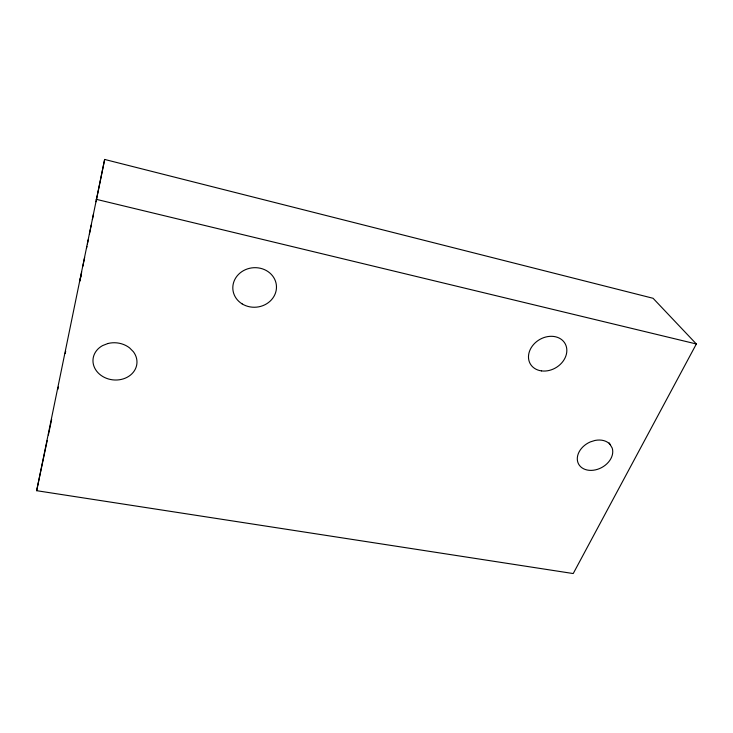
<?xml version="1.0" encoding="UTF-8"?>
<svg xmlns="http://www.w3.org/2000/svg" width="733" height="733" viewBox="0 0 733 733"><rect width="100%" height="100%" fill="white"/><g stroke="black" fill="none" stroke-linecap="round" stroke-linejoin="round"><path stroke-width="1.1" d="M36.65 490.689L104.654 159.446L653.076 298.285L696.35 343.979L573.224 573.554L36.65 490.689L47.205 440.57M79.879 280.812L81.693 271.906M82.838 266.345L84.652 257.43M86.467 248.524L86.925 246.297M87.383 244.071L88.29 239.618M89.426 234.047L91.24 225.141M92.376 219.57L93.512 214.009M96.014 201.758L104.654 159.446M57.907 389.26L58.365 387.015M65.228 353.425L65.686 351.189M48.378 434.999L51.658 419.404M79.879 281.032L81.015 275.681M96.069 199.275L696.35 343.979M609.16 442.906L612.174 448.01A18.664 14.028 -28.2 0 1 599.594 468.552A18.664 14.028 -28.2 0 1 577.906 462.496A18.664 14.028 -28.2 0 1 590.322 441.917L594.949 440.46A18.664 14.028 -28.2 0 1 610.415 444.794M107.824 343.539L102.62 345.573A22.045 18.609 6.1 0 0 96.692 371.2A22.045 18.609 6.1 0 0 127.148 377.275A22.045 18.609 6.1 0 0 133.36 351.703L129.585 347.891A22.045 18.609 6.1 0 0 107.824 343.539M242.11 303.883A21.853 19.773 -5.4 0 0 276.396 288.82A21.853 19.773 -5.4 0 0 245.427 269.68A21.853 19.773 -5.4 0 0 242.11 303.883M541.449 370.889A20.13 16.254 -31.1 0 0 566.481 347.213A20.13 16.254 -31.1 0 0 535.053 342.962A20.13 16.254 -31.1 0 0 541.449 370.889"/></g></svg>
